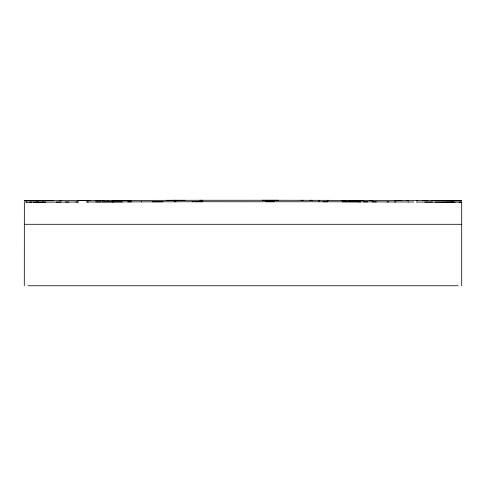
<?xml version="1.0" encoding="UTF-8"?>
<svg xmlns="http://www.w3.org/2000/svg" width="486" height="486" viewBox="0 0 486 486"><rect width="100%" height="100%" fill="white"/><g stroke="black" fill="none" stroke-linecap="round" stroke-linejoin="round"><path stroke-width="0.73" d="M26.457 200.773L24.3 200.785L38.752 200.718M24.355 200.785L30.806 200.754M24.355 202.231L24.3 285.744M86.921 200.542L86.557 200.542M35.83 200.73L42.355 200.706M68.933 202.048L56.303 202.097M26.615 200.773L24.3 200.785M42.154 200.706L90.396 200.53M60.683 200.633L60.009 200.639L61.102 200.633M31.39 200.748L30.266 200.754L33.121 200.742M42.154 202.152L45.635 202.14M27.052 202.212L25.983 202.219L43.6 202.146M31.39 202.194L29.707 202.206M33.327 202.188L61.102 202.079M35.976 202.176L38.752 202.164M31.068 200.754L53.667 200.663M107.09 200.475L107.995 200.475M44.937 200.694L47.537 200.688M126.694 200.42L77.523 200.572M127.727 200.42L131.42 200.408M65.373 202.061L78.556 202.012L75.804 202.024M98.98 201.945L100.851 201.939M122.49 201.878L86.557 201.988L88.312 201.982M127.727 201.866L131.42 201.854M114.684 200.451L128.055 200.414M104.642 200.481L95.712 200.511L96.708 200.511M112.211 200.463L113.566 200.457M122.496 200.432L184.978 200.299M166.364 200.329L176.047 200.317M174.845 200.317L202.832 200.281M95.712 201.957L98.445 201.951M101.92 201.939L202.832 201.726M112.211 201.909L113.566 201.903M152.318 201.805L162.986 201.787M199.868 200.281L278.642 200.268M173.818 200.317L174.267 200.317M318.877 200.317L319.247 200.317M327.801 200.329L328.196 200.329M372.003 200.432L372.434 200.432L369.196 200.426M451.038 200.7L457.107 200.73M459.367 200.736L461.7 200.748L453.584 200.712M460.363 200.742L452.934 200.712M174.304 201.763L176.047 201.763M192.195 201.739L193.902 201.739M194.995 201.733L327.801 201.775M318.877 201.763L319.247 201.763M141.213 201.83L141.651 201.83M363.51 201.854L408.355 201.988M459.44 202.182L461.7 202.194L461.7 285.744M461.402 202.194L434.915 202.085M24.3 224.295L461.7 224.295M27.915 285.744L458.085 285.744M301.022 200.293L303.149 200.293M309.947 200.305L401.922 200.524M262.391 200.262L265.32 200.262M265.842 200.262L312.2 200.305M359.549 200.402L360.655 200.402M323.014 201.769L354.58 201.836M355.017 201.836L360.655 201.848L359.549 201.848M387.02 201.921L388.648 201.927M265.842 201.708L274.244 201.714M342.235 201.805L367.665 201.866M422.796 200.597L427.868 200.615L424.764 200.603M446.756 200.688L431.933 200.627L438.366 200.651M457.836 200.73L459.234 200.736M394.541 200.499L452.776 200.712L451.658 200.706M444.362 200.675L451.537 200.706M460.206 200.742L461.7 200.748M346.269 200.372L341.804 200.36M406.308 200.536L408.143 200.542M417.729 200.578L416.63 200.572M348.377 200.372L363.51 200.408M443.846 200.675L441.039 200.663L447.102 200.688M456.135 200.724L456.804 200.724M394.541 201.945L395.95 201.951M408.143 201.988L413.859 202.012M426.392 202.055L432.613 202.079M446.756 202.133L455.127 202.164M451.658 202.152L452.776 202.158M372.003 201.878L376.352 201.89M453.93 202.158L416.63 202.018L417.067 202.018M424.764 202.048L425.991 202.055"/></g></svg>
